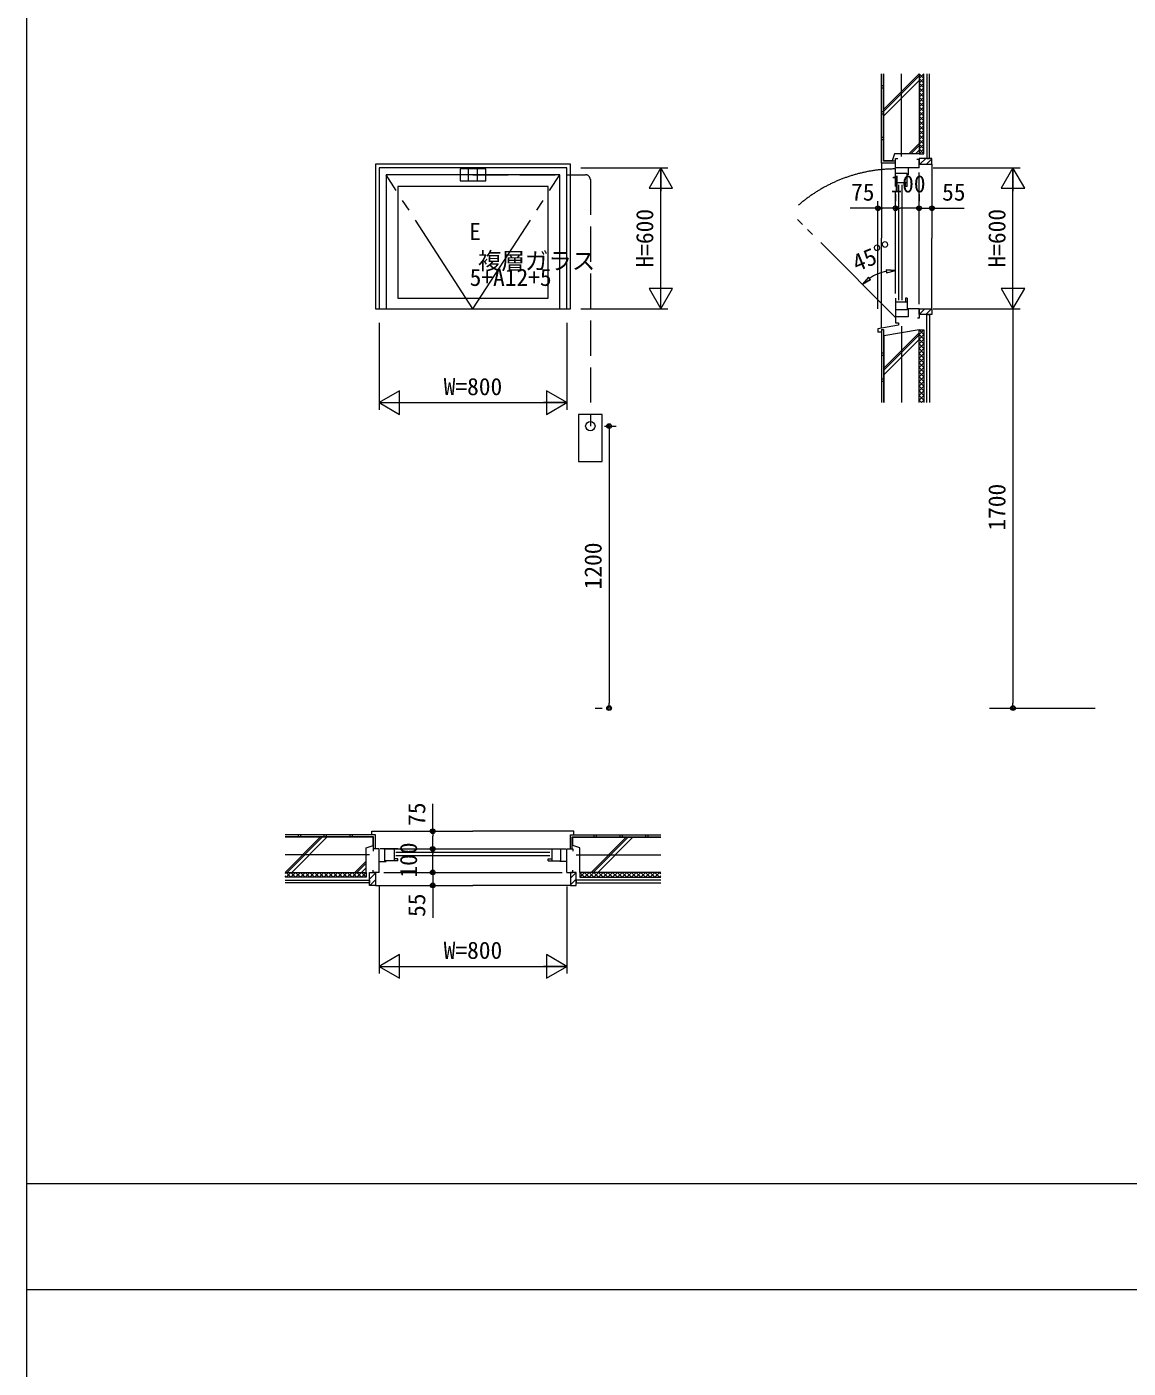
# Model space of a CAD drawing. Units: millimetres, scale not verified. Extents: x -14862 to 13831, y -10512 to 9500.
# Drawn here: x -14850 to -10159, y -4786 to 925 of the extents above; entities that cross this region are included whole.
import ezdxf
from ezdxf.enums import TextEntityAlignment as Align

# ---------------------------------------------------------------- set-up
doc = ezdxf.new("R2010")
doc.units = ezdxf.units.MM
doc.header["$LTSCALE"] = 50
for name, pattern in [('CHAIN2', [12, 9, -1, 1, -1]), ('DASHED3', [4, 3, -1]), ('DOUBLE_CHAIN2', [12.8, 9, -1, 0.6, -0.6, 0.6, -1])]:
    doc.linetypes.add(name, pattern=pattern)
for name, color, linetype, lineweight in [('0-2_YKK_ZWAK', 7, 'Continuous', 9), ('0-3_YKK_11', 2, 'Continuous', 9), ('0-4_YKK_12', 7, 'Continuous', 9), ('0-5_YSS_K', 4, 'Continuous', 9), ('0-6_YKK_13', 3, 'Continuous', 9), ('0-7_YKK_D', 4, 'Continuous', 9), ('0-8_YKK_A1', 4, 'Continuous', 9)]:
    doc.layers.add(name, color=color, linetype=linetype, lineweight=lineweight)
doc.styles.add('ＭＳ ゴシック', font='')
doc.styles.get('ＭＳ ゴシック').set_extended_font_data('MS Gothic')

msp = doc.modelspace()

# ---------------------------------------------------------------- linework, layer by layer
at = {"layer": '0-2_YKK_ZWAK'}
for p, q in [((-14850, -10500), (-14850, 9500)), ((-14850, -4000), (13650, -4000)), ((-14850, -4450), (13650, -4450))]:
    msp.add_line(p, q, dxfattribs=at)
at = {"layer": '0-3_YKK_11'}
for p, q in [((-12490, 325), (-12120, 325)), ((-12150, 325), (-12150, 225)), ((-12150, -274), (-12150, 324)), ((-10990, 325), (-10620, 325)), ((-10650, 325), (-10650, 225)), ((-10650, -274), (-10650, 324)), ((-12200, 238.4), (-12100, 238.4)), ((-10995, 280), (-10995, 123)), ((-10700, 238.4), (-10600, 238.4)), ((-11225, -275), (-11225, 183)), ((-11150, 213), (-11150, 183)), ((-11150, 203), (-11150, 183)), ((-11050, 213), (-11050, 183)), ((-11050, 203), (-11050, 183)), ((-11225, 153), (-11342.71, 153)), ((-11225, 153), (-11205, 153)), ((-11170, 153), (-11205, 153)), ((-11150, 153), (-11170, 153)), ((-11150, 153), (-11130, 153)), ((-11070, 153), (-11130, 153)), ((-11070, 153), (-11090, 153)), ((-11050, 153), (-11070, 153)), ((-11050, 153), (-11070, 153)), ((-11050, 153), (-10995, 153)), ((-10995, 153), (-10975, 153)), ((-10975, 153), (-10857.29, 153)), ((-11190.47, -109.37), (-11150, -112)), ((-11189.13, -122.63), (-11150, -112)), ((-11264.67, -140.1), (-11291.42, -170.58)), ((-11256.23, -150.43), (-11291.42, -170.58)), ((-12200, -188.4), (-12150, -275)), ((-12100, -188.4), (-12200, -188.4)), ((-12150, -275), (-12150, -175)), ((-12150, -275), (-12100, -188.4)), ((-10700, -188.4), (-10650, -275)), ((-10600, -188.4), (-10700, -188.4)), ((-10650, -275), (-10650, -175)), ((-10650, -275), (-10600, -188.4)), ((-12490, -275), (-12120, -275)), ((-10990, -275), (-10620, -275)), ((-10650, -275), (-10650, -295)), ((-13350, -335), (-13350, -705)), ((-12550, -335), (-12550, -705)), ((-10650, -295), (-10650, -1955)), ((-13263.4, -625), (-13350, -675)), ((-13263.4, -725), (-13263.4, -625)), ((-12636.6, -625), (-12636.6, -725)), ((-13350, -675), (-13263.4, -725)), ((-13350, -675), (-13250, -675)), ((-13349, -675), (-12551, -675)), ((-12550, -675), (-12650, -675)), ((-12390, -775), (-12340, -775)), ((-12370, -775), (-12370, -795)), ((-12370, -795), (-12370, -1955)), ((-12430, -1975), (-12400, -1975)), ((-12370, -1975), (-12370, -1955)), ((-10650, -1975), (-10650, -1955)), ((-13121, -2500), (-13121, -2382.29)), ((-13181, -2500), (-13151, -2500)), ((-13121, -2500), (-13121, -2520)), ((-13121, -2555), (-13121, -2520)), ((-13121, -2575), (-13121, -2555)), ((-13181, -2575), (-13151, -2575)), ((-13171, -2575), (-13151, -2575)), ((-13121, -2575), (-13121, -2595)), ((-13121, -2655), (-13121, -2595)), ((-13181, -2675), (-13151, -2675)), ((-13171, -2675), (-13151, -2675)), ((-13121, -2655), (-13121, -2635)), ((-13121, -2675), (-13121, -2655)), ((-13121, -2675), (-13121, -2655)), ((-13121, -2675), (-13121, -2730)), ((-13350, -2735), (-13350, -3105)), ((-13305, -2730), (-13091, -2730)), ((-13121, -2730), (-13121, -2750)), ((-12550, -2735), (-12550, -3105)), ((-13121, -2750), (-13121, -2867.71)), ((-13263.4, -3025), (-13350, -3075)), ((-13263.4, -3125), (-13263.4, -3025)), ((-12636.6, -3025), (-12636.6, -3125)), ((-13350, -3075), (-13263.4, -3125)), ((-13350, -3075), (-13250, -3075)), ((-13349, -3075), (-12551, -3075)), ((-12550, -3075), (-12650, -3075))]:
    msp.add_line(p, q, dxfattribs=at)
at = {"layer": '0-3_YKK_11', "linetype": 'CHAIN2'}
msp.add_line((-10750, -1975), (-10250, -1975), dxfattribs=at)
at = {"layer": '0-3_YKK_11'}
for points in [[(-12100, 238.4), (-12150, 325), (-12200, 238.4)], [(-10600, 238.4), (-10650, 325), (-10700, 238.4)], [(-12636.6, -725), (-12550, -675), (-12636.6, -625)], [(-12636.6, -3125), (-12550, -3075), (-12636.6, -3025)]]:
    msp.add_lwpolyline(points, dxfattribs=at)
for points in [[(-11190.47, -109.37), (-11189.13, -122.63), (-11150, -112)], [(-11256.23, -150.43), (-11264.67, -140.1), (-11291.42, -170.58)]]:
    msp.add_lwpolyline(points, close=True, dxfattribs=at)
for centre, radius in [((-11225, 153), 10), ((-11225, 153), 6.5), ((-11150, 153), 10), ((-11150, 153), 10), ((-11150, 153), 6.5), ((-11150, 153), 6.5), ((-11050, 153), 10), ((-11050, 153), 10), ((-11050, 153), 6.5), ((-11050, 153), 6.5), ((-10995, 153), 10), ((-10995, 153), 6.5), ((-12370, -775), 10), ((-12370, -775), 6.5), ((-12370, -1975), 10), ((-12370, -1975), 6.5), ((-10650, -1975), 10), ((-10650, -1975), 6.5), ((-13121, -2500), 10), ((-13121, -2500), 6.5), ((-13121, -2575), 10), ((-13121, -2575), 10), ((-13121, -2575), 6.5), ((-13121, -2575), 6.5), ((-13121, -2675), 10), ((-13121, -2675), 10), ((-13121, -2675), 6.5), ((-13121, -2675), 6.5), ((-13121, -2730), 10), ((-13121, -2730), 6.5)]:
    msp.add_circle(centre, radius, dxfattribs=at)
msp.add_arc((-11150, -312), 200, 101.47833, 123.52165, dxfattribs=at)
at = {"layer": '0-4_YKK_12'}
for p, q in [((-11210, 345), (-11210, 725)), ((-11202, 353), (-11202, 725)), ((-11200, 575), (-11050, 725)), ((-11200, 355), (-11200, 725)), ((-11200, 566.52), (-11050, 716.51)), ((-11200, 546.72), (-11050, 696.72)), ((-11050, 725), (-11050, 385)), ((-11050, 725), (-11050, 725)), ((-11050, 705), (-11030, 725)), ((-11030, 685), (-11050, 705)), ((-11030, 385), (-11030, 725)), ((-11017, 725), (-11017, 365)), ((-11005, 365), (-11005, 725)), ((-11210, 675), (-11202, 675)), ((-11210, 665), (-11202, 665)), ((-11050, 665), (-11030, 685)), ((-11030, 665), (-11050, 685)), ((-11050, 645), (-11030, 665)), ((-11030, 645), (-11050, 665)), ((-11050, 625), (-11030, 645)), ((-11030, 625), (-11050, 645)), ((-11050, 605), (-11030, 625)), ((-11030, 605), (-11050, 625)), ((-11050, 585), (-11030, 605)), ((-11030, 585), (-11050, 605)), ((-11050, 565), (-11030, 585)), ((-11030, 565), (-11050, 585)), ((-11210, 565), (-11202, 565)), ((-11210, 555), (-11202, 555)), ((-11050, 545), (-11030, 565)), ((-11030, 545), (-11050, 565)), ((-11050, 525), (-11030, 545)), ((-11030, 525), (-11050, 545)), ((-11050, 505), (-11030, 525)), ((-11030, 505), (-11050, 525)), ((-11050, 485), (-11030, 505)), ((-11030, 485), (-11050, 505)), ((-11050, 465), (-11030, 485)), ((-11030, 465), (-11050, 485)), ((-11050, 445), (-11030, 465)), ((-11030, 445), (-11050, 465)), ((-11210, 455), (-11202, 455)), ((-11210, 445), (-11202, 445)), ((-11093.02, 385), (-11050, 428.02)), ((-11084.53, 385), (-11050, 419.53)), ((-11050, 425), (-11030, 445)), ((-11030, 425), (-11050, 445)), ((-11050, 405), (-11030, 425)), ((-11030, 405), (-11050, 425)), ((-11050, 385), (-11030, 405)), ((-11030, 385), (-11050, 405)), ((-11210, 345), (-11210, 25)), ((-11150, 345), (-11210, 345)), ((-11150, 353), (-11202, 353)), ((-11165, 355), (-11200, 355)), ((-11155, 385), (-11165, 355)), ((-11050, 385), (-11155, 385)), ((-11150, 345), (-11150, 353)), ((-11064.73, 385), (-11050, 399.73)), ((-11050, 385), (-11030, 385)), ((-11050, 365), (-11050, 340)), ((-10995, 365), (-11050, 365)), ((-11021.72, 365), (-11046.72, 340)), ((-10995, 363.43), (-11018.43, 340)), ((-11017, 365), (-11005, 365)), ((-10995, 340), (-10995, 365)), ((-11050, 340), (-10995, 340)), ((-10995, 340), (-10995, 25)), ((-11210, -357.69), (-11210, 25)), ((-10995, -275), (-10995, 25)), ((-11050, -300), (-11025, -275)), ((-11050, -300), (-11050, -275)), ((-11050, -275), (-10995, -275)), ((-11021.72, -300), (-10996.72, -275)), ((-10995, -275), (-10995, -300)), ((-11137, -335), (-11137, -345)), ((-10995, -300), (-11050, -300)), ((-11017, -675), (-11017, -300)), ((-11017, -300), (-11005, -300)), ((-11005, -300), (-11005, -675)), ((-11137, -345), (-11225, -360.3)), ((-11225, -360.3), (-11225, -375.3)), ((-11225, -373.3), (-11210, -373.3)), ((-11210, -363), (-11210, -675)), ((-11210, -363), (-11202, -363)), ((-11202, -363), (-11202, -675)), ((-11050, -365), (-11200, -390)), ((-11050, -378.01), (-11200, -528.01)), ((-11050, -386.5), (-11200, -536.5)), ((-11200, -390), (-11200, -675)), ((-11050, -675), (-11050, -365)), ((-11050, -365), (-11030, -385)), ((-11030, -365), (-11050, -385)), ((-11050, -365), (-11030, -365)), ((-11050, -385), (-11030, -405)), ((-11030, -385), (-11050, -405)), ((-11030, -365), (-11030, -675)), ((-11050, -406.3), (-11200, -556.3)), ((-11050, -405), (-11030, -425)), ((-11030, -405), (-11050, -425)), ((-11050, -425), (-11030, -445)), ((-11030, -425), (-11050, -445)), ((-11050, -445), (-11030, -465)), ((-11030, -445), (-11050, -465)), ((-11210, -463), (-11202, -463)), ((-11210, -473), (-11202, -473)), ((-11050, -465), (-11030, -485)), ((-11030, -465), (-11050, -485)), ((-11050, -485), (-11030, -505)), ((-11030, -485), (-11050, -505)), ((-11050, -505), (-11030, -525)), ((-11030, -505), (-11050, -525)), ((-11050, -525), (-11030, -545)), ((-11030, -525), (-11050, -545)), ((-11050, -545), (-11030, -565)), ((-11030, -545), (-11050, -565)), ((-11050, -565), (-11030, -585)), ((-11030, -565), (-11050, -585)), ((-11210, -573), (-11202, -573)), ((-11210, -583), (-11202, -583)), ((-11050, -585), (-11030, -605)), ((-11030, -585), (-11050, -605)), ((-11050, -605), (-11030, -625)), ((-11030, -605), (-11050, -625)), ((-11050, -625), (-11030, -645)), ((-11030, -625), (-11050, -645)), ((-11050, -645), (-11030, -665)), ((-11030, -645), (-11050, -665)), ((-11050, -665), (-11040, -675)), ((-11030, -665), (-11040, -675)), ((-13380, -2500), (-12950, -2500)), ((-13380, -2515), (-13380, -2500)), ((-12520, -2500), (-12950, -2500)), ((-12520, -2515), (-12520, -2500)), ((-13365, -2515), (-13750, -2515)), ((-13373, -2523), (-13750, -2523)), ((-13375, -2525), (-13750, -2525)), ((-13591.51, -2525), (-13741.51, -2675)), ((-13571.72, -2525), (-13721.72, -2675)), ((-13695, -2515), (-13695, -2523)), ((-13685, -2515), (-13685, -2523)), ((-13585, -2515), (-13585, -2523)), ((-13575, -2515), (-13575, -2523)), ((-13475, -2515), (-13475, -2523)), ((-13465, -2515), (-13465, -2523)), ((-13405, -2570), (-13375, -2560)), ((-13375, -2560), (-13375, -2525)), ((-13373, -2575), (-13373, -2523)), ((-13365, -2575), (-13365, -2515)), ((-12535, -2515), (-12150, -2515)), ((-12535, -2575), (-12535, -2515)), ((-12527, -2523), (-12150, -2523)), ((-12527, -2575), (-12527, -2523)), ((-12525, -2525), (-12150, -2525)), ((-12525, -2560), (-12525, -2525)), ((-12495, -2570), (-12525, -2560)), ((-12446.98, -2675), (-12296.98, -2525)), ((-12438.5, -2675), (-12288.5, -2525)), ((-12435, -2515), (-12435, -2523)), ((-12425, -2515), (-12425, -2523)), ((-12418.7, -2675), (-12268.7, -2525)), ((-12325, -2515), (-12325, -2523)), ((-12315, -2515), (-12315, -2523)), ((-12215, -2515), (-12215, -2523)), ((-12205, -2515), (-12205, -2523)), ((-13405, -2675), (-13405, -2570)), ((-13365, -2575), (-13373, -2575)), ((-12535, -2575), (-12527, -2575)), ((-12495, -2675), (-12495, -2570)), ((-13745, -2675), (-13750, -2680)), ((-13725, -2675), (-13745, -2695)), ((-13725, -2695), (-13745, -2675)), ((-13705, -2675), (-13725, -2695)), ((-13705, -2695), (-13725, -2675)), ((-13685, -2675), (-13705, -2695)), ((-13685, -2695), (-13705, -2675)), ((-13665, -2675), (-13685, -2695)), ((-13665, -2695), (-13685, -2675)), ((-13645, -2675), (-13665, -2695)), ((-13645, -2695), (-13665, -2675)), ((-13625, -2675), (-13645, -2695)), ((-13625, -2695), (-13645, -2675)), ((-13605, -2675), (-13625, -2695)), ((-13605, -2695), (-13625, -2675)), ((-13585, -2675), (-13605, -2695)), ((-13585, -2695), (-13605, -2675)), ((-13565, -2675), (-13585, -2695)), ((-13565, -2695), (-13585, -2675)), ((-13545, -2675), (-13565, -2695)), ((-13545, -2695), (-13565, -2675)), ((-13525, -2675), (-13545, -2695)), ((-13525, -2695), (-13545, -2675)), ((-13505, -2675), (-13525, -2695)), ((-13505, -2695), (-13525, -2675)), ((-13485, -2675), (-13505, -2695)), ((-13485, -2695), (-13505, -2675)), ((-13465, -2675), (-13485, -2695)), ((-13465, -2695), (-13485, -2675)), ((-13445, -2675), (-13465, -2695)), ((-13445, -2695), (-13465, -2675)), ((-13405, -2626.98), (-13453.02, -2675)), ((-13425, -2675), (-13445, -2695)), ((-13425, -2695), (-13445, -2675)), ((-13405, -2635.47), (-13444.53, -2675)), ((-13405, -2675), (-13425, -2695)), ((-13405, -2695), (-13425, -2675)), ((-13405, -2655.27), (-13424.73, -2675)), ((-13405, -2675), (-13405, -2695)), ((-13390, -2675), (-13365, -2675)), ((-13390, -2730), (-13390, -2675)), ((-13390, -2703.28), (-13365, -2678.28)), ((-13365, -2675), (-13365, -2730)), ((-12510, -2675), (-12535, -2700)), ((-12510, -2675), (-12535, -2675)), ((-12535, -2675), (-12535, -2730)), ((-12510, -2730), (-12510, -2675)), ((-12150, -2675), (-12495, -2675)), ((-12495, -2675), (-12475, -2695)), ((-12495, -2695), (-12475, -2675)), ((-12495, -2675), (-12495, -2695)), ((-12475, -2675), (-12455, -2695)), ((-12475, -2695), (-12455, -2675)), ((-12455, -2675), (-12435, -2695)), ((-12455, -2695), (-12435, -2675)), ((-12435, -2675), (-12415, -2695)), ((-12435, -2695), (-12415, -2675)), ((-12415, -2675), (-12395, -2695)), ((-12415, -2695), (-12395, -2675)), ((-12395, -2675), (-12375, -2695)), ((-12395, -2695), (-12375, -2675)), ((-12375, -2675), (-12355, -2695)), ((-12375, -2695), (-12355, -2675)), ((-12355, -2675), (-12335, -2695)), ((-12355, -2695), (-12335, -2675)), ((-12335, -2675), (-12315, -2695)), ((-12335, -2695), (-12315, -2675)), ((-12315, -2675), (-12295, -2695)), ((-12315, -2695), (-12295, -2675)), ((-12295, -2675), (-12275, -2695)), ((-12295, -2695), (-12275, -2675)), ((-12275, -2675), (-12255, -2695)), ((-12275, -2695), (-12255, -2675)), ((-12255, -2675), (-12235, -2695)), ((-12255, -2695), (-12235, -2675)), ((-12235, -2675), (-12215, -2695)), ((-12235, -2695), (-12215, -2675)), ((-12215, -2675), (-12195, -2695)), ((-12215, -2695), (-12195, -2675)), ((-12195, -2675), (-12175, -2695)), ((-12195, -2695), (-12175, -2675)), ((-12175, -2675), (-12155, -2695)), ((-12175, -2695), (-12155, -2675)), ((-12155, -2675), (-12150, -2680)), ((-13745, -2695), (-13750, -2690)), ((-13405, -2695), (-13750, -2695)), ((-13750, -2708), (-13390, -2708)), ((-13390, -2720), (-13750, -2720)), ((-13390, -2708), (-13390, -2720)), ((-13365, -2730), (-13390, -2730)), ((-13388.43, -2730), (-13365, -2706.57)), ((-13365, -2730), (-12950, -2730)), ((-12535, -2730), (-12950, -2730)), ((-12510, -2703.28), (-12535, -2728.28)), ((-12535, -2730), (-12510, -2730)), ((-12150, -2708), (-12510, -2708)), ((-12510, -2708), (-12510, -2720)), ((-12510, -2720), (-12150, -2720)), ((-12495, -2695), (-12150, -2695)), ((-12155, -2695), (-12150, -2690))]:
    msp.add_line(p, q, dxfattribs=at)
at = {"layer": '0-4_YKK_12', "linetype": 'CHAIN2'}
for p, q in [((-11125, 372.5), (-11125, 725)), ((-11125, -350), (-11125, -675)), ((-13390, -2600), (-13750, -2600)), ((-12510, -2600), (-12150, -2600))]:
    msp.add_line(p, q, dxfattribs=at)
at = {"layer": '0-4_YKK_12'}
for points in [[(-11050, 685), (-11030, 705), (-11050, 725)], [(-13600, -2525), (-13750, -2675), (-13405, -2675)]]:
    msp.add_lwpolyline(points, dxfattribs=at)
at = {"layer": '0-5_YSS_K'}
for p, q in [((-12535, 340), (-13365, 340)), ((-13365, 340), (-13365, -275)), ((-12550, 325), (-13350, 325)), ((-13350, 325), (-13350, -275)), ((-12580, 295), (-13320, 295)), ((-13320, 295), (-13320, -275)), ((-12580, -275), (-12580, 295)), ((-12550, -275), (-12550, 325)), ((-12535, -275), (-12535, 340)), ((-12630, 245), (-13270, 245)), ((-13270, 245), (-13270, -230)), ((-12630, -230), (-12630, 245)), ((-13365, -275), (-12535, -275)), ((-13350, -275), (-12550, -275)), ((-13320, -275), (-12580, -275)), ((-13270, -230), (-12630, -230))]:
    msp.add_line(p, q, dxfattribs=at)
at = {"layer": '0-5_YSS_K', "linetype": 'CHAIN2'}
for q in [(-13320, 295), (-12580, 295)]:
    msp.add_line((-12950, -275), q, dxfattribs=at)
at = {"layer": '0-5_YSS_K', "linetype": 'DASHED3'}
for p, q in [((-12950, 295), (-12470, 295)), ((-12450, 275), (-12450, -775))]:
    msp.add_line(p, q, dxfattribs=at)
msp.add_arc((-12470, 275), 20, 0, 90, dxfattribs=at)
at = {"layer": '0-6_YKK_13'}
for p, q in [((-13005, 320), (-13005, 270)), ((-12895, 320), (-13005, 320)), ((-12970, 320), (-12970, 270)), ((-12930, 270), (-12930, 320)), ((-12895, 270), (-12895, 320)), ((-13005, 270), (-12895, 270)), ((-12400, -725), (-12500, -725)), ((-12400, -925), (-12400, -725))]:
    msp.add_line(p, q, dxfattribs=at)
msp.add_lwpolyline([(-12500, -725), (-12500, -925), (-12400, -925)], dxfattribs=at)
msp.add_circle((-12450, -775), 20, dxfattribs=at)
at = {"layer": '0-7_YKK_D'}
for p, q in [((-13375, -2575), (-13375, -2584)), ((-13350, -2575), (-13375, -2575)), ((-13350, -2675), (-13350, -2575)), ((-13270, -2575), (-13345, -2575)), ((-13330, -2575), (-12570, -2575)), ((-13325, -2625), (-13325, -2575)), ((-13270, -2625), (-13325, -2625)), ((-13286, -2575), (-13286, -2625)), ((-13270, -2617), (-13286, -2617)), ((-13278, -2589), (-12622, -2589)), ((-13278, -2603), (-12622, -2603)), ((-13270, -2625), (-13270, -2617)), ((-12630, -2575), (-12555, -2575)), ((-12630, -2617), (-12614, -2617)), ((-12630, -2625), (-12630, -2617)), ((-12630, -2625), (-12575, -2625)), ((-12614, -2575), (-12614, -2625)), ((-12575, -2625), (-12575, -2575)), ((-12550, -2575), (-12525, -2575)), ((-12550, -2675), (-12550, -2575)), ((-12525, -2575), (-12525, -2584)), ((-13375, -2675), (-13375, -2666)), ((-13350, -2675), (-13375, -2675)), ((-13350, -2629), (-13320, -2629)), ((-13330, -2675), (-12570, -2675)), ((-12550, -2629), (-12580, -2629)), ((-12550, -2675), (-12525, -2675)), ((-12525, -2675), (-12525, -2666))]:
    msp.add_line(p, q, dxfattribs=at)
at = {"layer": '0-8_YKK_A1'}
for p, q in [((-11150, 365), (-11141, 365)), ((-11150, 325), (-11150, 365)), ((-11050, 360), (-11059, 360)), ((-11050, 325), (-11050, 360)), ((-11050, 325), (-11150, 325)), ((-11150, 245), (-11150, 320)), ((-11100, 300), (-11150, 300)), ((-11100, 245), (-11100, 300)), ((-11096, 325), (-11096, 295)), ((-11050, -255), (-11050, 305)), ((-11100, 261), (-11150, 261)), ((-11136, -238), (-11136, 253)), ((-11122, -238), (-11122, 253)), ((-11108, 245), (-11108, 261)), ((-11100, 245), (-11108, 245)), ((-11150, -210), (-11150, 225)), ((-11150, -230), (-11150, -312)), ((-11150, -246), (-11100, -246)), ((-11100, -280), (-11150, -280)), ((-11108, -230), (-11108, -246)), ((-11100, -230), (-11108, -230)), ((-11100, -230), (-11100, -280)), ((-11096, -275), (-11096, -310)), ((-11050, -275), (-11096, -275)), ((-11050, -275), (-11050, -315)), ((-11150, -310), (-11150, -335)), ((-11123, -310), (-11150, -310)), ((-11096, -310), (-11150, -310)), ((-11150, -335), (-11137, -335)), ((-11137, -335), (-11137, -345)), ((-11050, -315), (-11056, -315))]:
    msp.add_line(p, q, dxfattribs=at)
at = {"layer": '0-8_YKK_A1', "linetype": 'DOUBLE_CHAIN2'}
msp.add_line((-11150, -312), (-11596.89, 134.89), dxfattribs=at)
msp.add_arc((-11150, -312), 632, 90, 135, dxfattribs=at)

# ---------------------------------------------------------------- texts
at = {"layer": '0-3_YKK_11', "color": 4, "style": 'ＭＳ ゴシック'}
for s, p in [('100', (-11172, 198)), ('75', (-11339.57, 163)), ('55', (-10951.86, 163)), ('W=800', (-13074.57, -665)), ('W=800', (-13074.57, -3065))]:
    msp.add_text(s, height=73.31, dxfattribs=at).set_placement(p, align=Align.BOTTOM_LEFT)
for s, rotation, p in [('H=600', 90, (-12160, -99.57)), ('H=600', 90, (-10660, -99.57)), ('45%%d%%d', 22.5, (-11306.2, -138.57)), ('1700', 90, (-10660, -1219.86)), ('1200', 90, (-12380, -1469.86)), ('75', 90, (-13131, -2476.86)), ('100', 90, (-13166, -2697)), ('55', 90, (-13131, -2864.57))]:
    msp.add_text(s, height=73.31, rotation=rotation, dxfattribs=at).set_placement(p, align=Align.BOTTOM_LEFT)
at = {"layer": '0-5_YSS_K', "style": 'ＭＳ ゴシック'}
for s, p in [('E', (-12966, -5)), ('複層ガラス', (-12928.8, -130)), ('5+A12+5', (-12964, -200))]:
    msp.add_text(s, height=73.31, dxfattribs=at).set_placement(p, align=Align.BOTTOM_LEFT)

doc.saveas('drawing.dxf')
